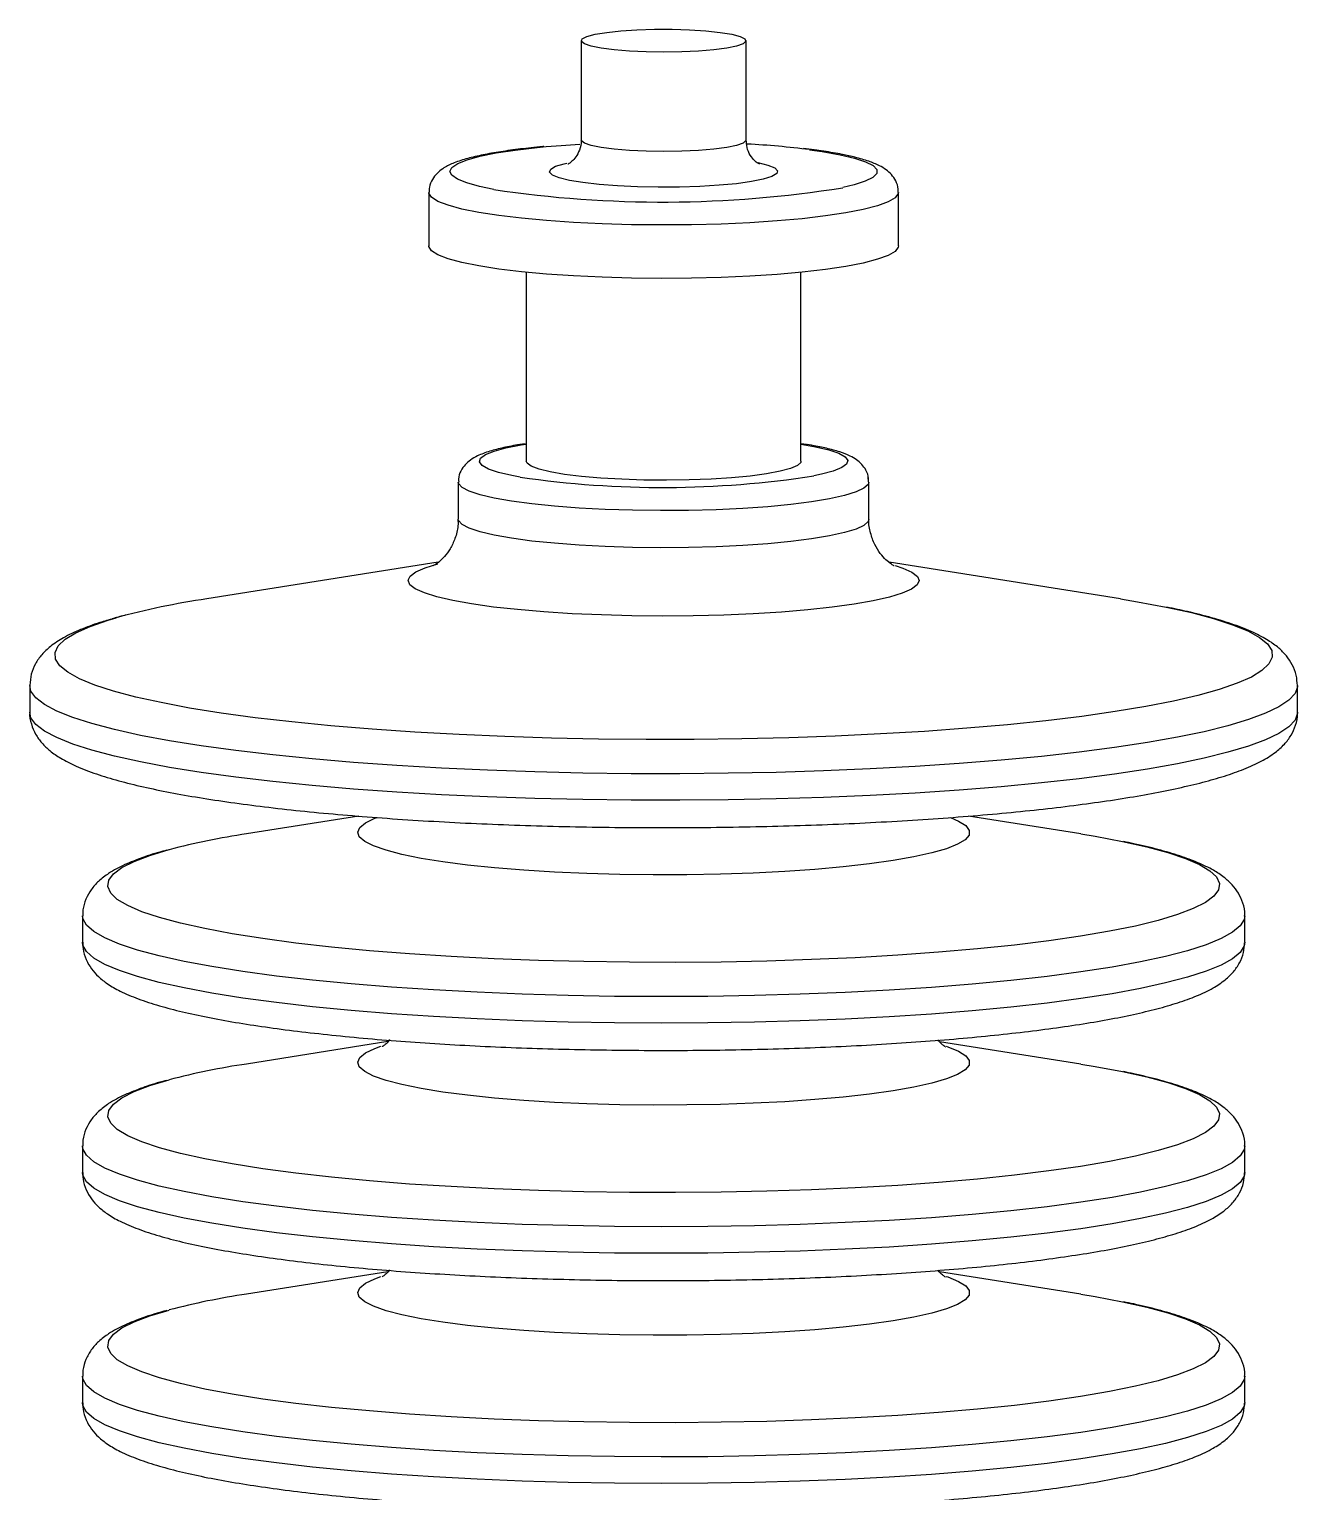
# Model space of a CAD drawing. Header units: millimetres. Extents: x 0 to 6631, y 0 to 4689.
# Drawn here: x 2349.1 to 2468.9, y 3969.2 to 4107.3 of the extents above; entities that cross this region are included whole.
import ezdxf

# ---------------------------------------------------------------- set-up
doc = ezdxf.new("R2010")
doc.units = ezdxf.units.MM
doc.header["$LTSCALE"] = 13
doc.layers.add('几何体', color=7, linetype='Continuous')

msp = doc.modelspace()

# ---------------------------------------------------------------- linework, layer by layer
at = {"layer": '几何体'}
for p, q in [((2401.22, 4106.2), (2401.22, 4096.81)), ((2416.78, 4096.81), (2416.78, 4106.2)), ((2423.46, 4095.84), (2422.21, 4096)), ((2426.91, 4095.22), (2425.43, 4095.53)), ((2386.83, 4091.87), (2386.83, 4086.82)), ((2431.13, 4091.87), (2431.14, 4092.2)), ((2431.17, 4086.82), (2431.17, 4091.87)), ((2396.03, 4084.32), (2396.03, 4066.49)), ((2421.96, 4066.49), (2421.96, 4084.32)), ((2421.96, 4068.11), (2423.35, 4067.86)), ((2423.84, 4067.82), (2422.57, 4068.05)), ((2389.61, 4064.52), (2389.61, 4061.02)), ((2428.34, 4064.53), (2428.31, 4065.01)), ((2428.38, 4061.02), (2428.38, 4064.52)), ((2387.72, 4056.94), (2365.87, 4053.49)), ((2452.12, 4053.49), (2430.28, 4056.94)), ((2349.14, 4045.3), (2349.14, 4042.8)), ((2349.16, 4045.39), (2349.16, 4045.3)), ((2468.85, 4042.8), (2468.85, 4045.3)), ((2380.22, 4032.98), (2369.61, 4031.3)), ((2448.38, 4031.3), (2437.78, 4032.97)), ((2354.13, 4023.57), (2354.13, 4021.06)), ((2463.86, 4021.06), (2463.86, 4023.57)), ((2382.97, 4011.68), (2369.61, 4009.57)), ((2448.38, 4009.57), (2435.04, 4011.67)), ((2354.13, 4001.84), (2354.13, 3999.33)), ((2463.86, 3999.33), (2463.86, 4001.84)), ((2382.97, 3989.94), (2369.61, 3987.84)), ((2448.38, 3987.84), (2435.04, 3989.94)), ((2354.13, 3980.11), (2354.13, 3977.6)), ((2463.86, 3977.6), (2463.86, 3980.11))]:
    msp.add_line(p, q, dxfattribs=at)
at = {"layer": '几何体', "flags": 128}
for points in [[(2415.42, 4106.81), (2416.21, 4106.6), (2416.67, 4106.38), (2416.77, 4106.14), (2416.5, 4105.91), (2415.89, 4105.69), (2414.95, 4105.5), (2413.73, 4105.34), (2412.29, 4105.21), (2410.7, 4105.14), (2409.03, 4105.11), (2407.35, 4105.14), (2405.76, 4105.21), (2404.31, 4105.33), (2403.09, 4105.49), (2402.14, 4105.68), (2401.51, 4105.9), (2401.23, 4106.13), (2401.31, 4106.37), (2401.76, 4106.59), (2402.54, 4106.8), (2403.62, 4106.98), (2404.96, 4107.12), (2406.48, 4107.22), (2408.12, 4107.27), (2409.81, 4107.27), (2411.45, 4107.22), (2412.98, 4107.13), (2414.32, 4106.98), (2415.42, 4106.81)], [(2392.96, 4092.15), (2391.62, 4092.42), (2390.41, 4092.76), (2389.53, 4093.11), (2389, 4093.48), (2388.82, 4093.85), (2389.01, 4094.23), (2389.55, 4094.59), (2390.44, 4094.95), (2391.65, 4095.28), (2393.18, 4095.59), (2394.99, 4095.87), (2397.06, 4096.11), (2397.9, 4096.19)], [(2397.9, 4096.19), (2399.33, 4096.31), (2401.08, 4096.43)], [(2416.78, 4096.81), (2416.77, 4096.76), (2416.5, 4096.53), (2415.89, 4096.31), (2414.95, 4096.11), (2413.73, 4095.95), (2412.29, 4095.83), (2410.7, 4095.76), (2409.03, 4095.73), (2407.35, 4095.75), (2405.76, 4095.83), (2404.31, 4095.95), (2403.09, 4096.11), (2402.14, 4096.3), (2401.51, 4096.52), (2401.23, 4096.75), (2401.22, 4096.81)], [(2422.76, 4095.9), (2423.98, 4095.73), (2425.65, 4095.43)], [(2417.89, 4094.69), (2418.85, 4094.45), (2419.49, 4094.19), (2419.76, 4093.92), (2419.67, 4093.64), (2419.21, 4093.37), (2418.4, 4093.12), (2417.28, 4092.89), (2415.87, 4092.69), (2414.23, 4092.54), (2412.41, 4092.43), (2410.48, 4092.36), (2408.49, 4092.35), (2406.52, 4092.39), (2404.64, 4092.48), (2402.9, 4092.61), (2401.37, 4092.79), (2400.1, 4093), (2399.14, 4093.24), (2398.51, 4093.51), (2398.23, 4093.78), (2398.33, 4094.06), (2398.78, 4094.33), (2399.59, 4094.58), (2399.85, 4094.64)], [(2425.65, 4095.43), (2427.02, 4095.11), (2428.07, 4094.76), (2428.77, 4094.4), (2429.13, 4094.03), (2429.12, 4093.66), (2428.76, 4093.28), (2428.04, 4092.92), (2426.99, 4092.58), (2425.91, 4092.32)], [(2431.17, 4091.87), (2431.15, 4091.75), (2430.85, 4091.35), (2430.19, 4090.97), (2429.19, 4090.6), (2427.85, 4090.25), (2426.2, 4089.93), (2424.27, 4089.64), (2422.09, 4089.38), (2419.7, 4089.17), (2417.13, 4089), (2414.42, 4088.88), (2411.63, 4088.81), (2408.79, 4088.79), (2405.96, 4088.82), (2403.18, 4088.9), (2400.49, 4089.02), (2397.94, 4089.2), (2395.57, 4089.42), (2393.43, 4089.68), (2391.54, 4089.97), (2389.93, 4090.3), (2388.64, 4090.65), (2387.69, 4091.02), (2387.08, 4091.41), (2386.83, 4091.8), (2386.83, 4091.87)], [(2431.17, 4086.82), (2431.15, 4086.7), (2430.85, 4086.3), (2430.19, 4085.92), (2429.19, 4085.55), (2427.85, 4085.2), (2426.2, 4084.88), (2424.27, 4084.59), (2422.09, 4084.34), (2419.7, 4084.12), (2417.13, 4083.95), (2414.42, 4083.83), (2411.63, 4083.76), (2408.79, 4083.74), (2405.96, 4083.77), (2403.18, 4083.85), (2400.49, 4083.98), (2397.94, 4084.15), (2395.57, 4084.37), (2393.43, 4084.63), (2391.54, 4084.92), (2389.93, 4085.25), (2388.64, 4085.6), (2387.69, 4085.97), (2387.08, 4086.36), (2386.83, 4086.75), (2386.83, 4086.82)], [(2395.46, 4064.98), (2394.65, 4065.13), (2393.39, 4065.43), (2392.46, 4065.75), (2391.86, 4066.08), (2391.62, 4066.43), (2391.72, 4066.77), (2392.18, 4067.11), (2392.98, 4067.44), (2394.11, 4067.74), (2395.53, 4068.03), (2396.03, 4068.11)], [(2423.35, 4067.86), (2424.6, 4067.56), (2425.53, 4067.24), (2426.13, 4066.91), (2426.38, 4066.56), (2426.27, 4066.22), (2425.81, 4065.88), (2425.01, 4065.55), (2423.89, 4065.25), (2423.19, 4065.1)], [(2421.96, 4066.49), (2421.94, 4066.38), (2421.63, 4066.09), (2420.98, 4065.8), (2420, 4065.54), (2418.72, 4065.3), (2417.18, 4065.09), (2415.41, 4064.93), (2413.47, 4064.8), (2411.4, 4064.72), (2409.27, 4064.69), (2407.13, 4064.71), (2405.05, 4064.78), (2403.07, 4064.89), (2401.25, 4065.05), (2399.64, 4065.24), (2398.29, 4065.48), (2397.23, 4065.73), (2396.5, 4066.01), (2396.1, 4066.31), (2396.03, 4066.49)], [(2428.38, 4064.52), (2428.31, 4064.3), (2427.91, 4063.93), (2427.16, 4063.58), (2426.07, 4063.24), (2424.66, 4062.93), (2422.97, 4062.65), (2421.01, 4062.4), (2418.82, 4062.19), (2416.46, 4062.03), (2413.95, 4061.91), (2411.35, 4061.84), (2408.71, 4061.82), (2406.07, 4061.85), (2403.49, 4061.93), (2401.01, 4062.06), (2398.68, 4062.24), (2396.54, 4062.45), (2394.64, 4062.71), (2393, 4063), (2391.66, 4063.31), (2390.64, 4063.65), (2389.96, 4064.01), (2389.64, 4064.37), (2389.61, 4064.52)], [(2428.38, 4061.02), (2428.31, 4060.8), (2427.91, 4060.43), (2427.16, 4060.08), (2426.07, 4059.75), (2424.66, 4059.43), (2422.97, 4059.15), (2421.01, 4058.9), (2418.82, 4058.7), (2416.46, 4058.53), (2413.95, 4058.41), (2411.35, 4058.34), (2408.71, 4058.32), (2406.07, 4058.35), (2403.49, 4058.43), (2401.01, 4058.56), (2398.68, 4058.74), (2396.54, 4058.95), (2394.64, 4059.21), (2393, 4059.5), (2391.66, 4059.82), (2390.64, 4060.16), (2389.96, 4060.51), (2389.64, 4060.88), (2389.61, 4061.02)], [(2430.86, 4056.64), (2431.59, 4056.4), (2432.44, 4056.01), (2432.96, 4055.61), (2433.12, 4055.21), (2432.93, 4054.81), (2432.39, 4054.41), (2431.52, 4054.02), (2430.31, 4053.65), (2428.79, 4053.31), (2426.98, 4052.99), (2424.92, 4052.7), (2422.62, 4052.45), (2420.12, 4052.24), (2417.46, 4052.08), (2414.67, 4051.96), (2411.8, 4051.89), (2408.89, 4051.87), (2405.99, 4051.89), (2403.12, 4051.97), (2400.35, 4052.09), (2397.7, 4052.26), (2395.21, 4052.47), (2392.92, 4052.72), (2390.87, 4053.01), (2389.09, 4053.33), (2387.59, 4053.68), (2386.41, 4054.05), (2385.55, 4054.43), (2385.04, 4054.83), (2384.87, 4055.24), (2385.06, 4055.64), (2385.6, 4056.04), (2386.48, 4056.43), (2387.68, 4056.8), (2387.69, 4056.8)], [(2452.12, 4053.49), (2453.75, 4053.22), (2456.44, 4052.72)], [(2456.44, 4052.72), (2458.84, 4052.19), (2460.93, 4051.63), (2462.71, 4051.05), (2464.15, 4050.46), (2465.25, 4049.85), (2466, 4049.23), (2466.41, 4048.6), (2466.46, 4047.98), (2466.15, 4047.35), (2465.49, 4046.73), (2464.49, 4046.11), (2463.14, 4045.52), (2461.46, 4044.93), (2459.45, 4044.37), (2457.14, 4043.83), (2454.52, 4043.32), (2451.63, 4042.84), (2448.47, 4042.39), (2445.07, 4041.97), (2441.45, 4041.6), (2437.63, 4041.27), (2433.63, 4040.97), (2429.48, 4040.73), (2425.2, 4040.53), (2420.82, 4040.37), (2416.37, 4040.27), (2411.88, 4040.21), (2407.36, 4040.21), (2402.86, 4040.25), (2398.4, 4040.34), (2394, 4040.48), (2389.69, 4040.67), (2385.5, 4040.9), (2381.46, 4041.18), (2377.58, 4041.5), (2373.9, 4041.87), (2370.44, 4042.27), (2367.21, 4042.71), (2364.24, 4043.18), (2361.55, 4043.69), (2359.15, 4044.22), (2357.06, 4044.77), (2355.29, 4045.35), (2353.85, 4045.95), (2352.74, 4046.56), (2351.99, 4047.18), (2351.59, 4047.8), (2351.54, 4048.43), (2351.84, 4049.06), (2352.5, 4049.68), (2353.51, 4050.29), (2354.85, 4050.89), (2356.54, 4051.47), (2357.3, 4051.7)], [(2468.85, 4045.3), (2468.84, 4045.19), (2468.61, 4044.56), (2468.02, 4043.92), (2467.09, 4043.3), (2465.82, 4042.69), (2464.21, 4042.09), (2462.28, 4041.51), (2460.04, 4040.95), (2457.5, 4040.42), (2454.67, 4039.92), (2451.58, 4039.45), (2448.23, 4039.01), (2444.66, 4038.61), (2440.87, 4038.25), (2436.9, 4037.93), (2432.76, 4037.66), (2428.49, 4037.43), (2424.1, 4037.24), (2419.62, 4037.11), (2415.08, 4037.02), (2410.51, 4036.98), (2405.92, 4036.98), (2401.36, 4037.04), (2396.83, 4037.15), (2392.38, 4037.3), (2388.03, 4037.5), (2383.8, 4037.75), (2379.72, 4038.04), (2375.81, 4038.37), (2372.09, 4038.75), (2368.59, 4039.16), (2365.33, 4039.61), (2362.33, 4040.09), (2359.6, 4040.6), (2357.15, 4041.14), (2355.02, 4041.71), (2353.2, 4042.29), (2351.7, 4042.89), (2350.55, 4043.51), (2349.73, 4044.14), (2349.26, 4044.77), (2349.14, 4045.31)], [(2468.85, 4042.8), (2468.84, 4042.69), (2468.61, 4042.05), (2468.02, 4041.42), (2467.09, 4040.79), (2465.82, 4040.18), (2464.21, 4039.58), (2462.28, 4039), (2460.04, 4038.45), (2457.5, 4037.92), (2454.67, 4037.41), (2451.58, 4036.94), (2448.23, 4036.51), (2444.66, 4036.11), (2440.87, 4035.75), (2436.9, 4035.43), (2432.76, 4035.15), (2428.49, 4034.92), (2424.1, 4034.74), (2419.62, 4034.6), (2415.08, 4034.51), (2410.51, 4034.47), (2405.92, 4034.48), (2401.36, 4034.53), (2396.83, 4034.64), (2392.38, 4034.79), (2388.03, 4034.99), (2383.8, 4035.24), (2379.72, 4035.53), (2375.81, 4035.86), (2372.09, 4036.24), (2368.59, 4036.65), (2365.33, 4037.1), (2362.33, 4037.58), (2359.6, 4038.09), (2357.15, 4038.63), (2355.02, 4039.2), (2353.2, 4039.78), (2351.7, 4040.39), (2350.55, 4041), (2349.73, 4041.63), (2349.26, 4042.27), (2349.14, 4042.8)], [(2436.08, 4032.84), (2436.85, 4032.51), (2437.52, 4032.08), (2437.85, 4031.63), (2437.83, 4031.19), (2437.46, 4030.75), (2436.75, 4030.32), (2435.69, 4029.9), (2434.32, 4029.5), (2432.63, 4029.13), (2430.66, 4028.78), (2428.43, 4028.46), (2425.96, 4028.18), (2423.28, 4027.94), (2420.43, 4027.75), (2417.44, 4027.59), (2414.35, 4027.49), (2411.2, 4027.43), (2408.02, 4027.42), (2404.85, 4027.46), (2401.73, 4027.55), (2398.7, 4027.68), (2395.79, 4027.86), (2393.04, 4028.09), (2390.49, 4028.35), (2388.16, 4028.65), (2386.09, 4028.99), (2384.29, 4029.35), (2382.79, 4029.75), (2381.61, 4030.16), (2380.77, 4030.58), (2380.26, 4031.02), (2380.11, 4031.46), (2380.3, 4031.91), (2380.85, 4032.34), (2381.73, 4032.77), (2381.9, 4032.83)], [(2448.38, 4031.3), (2449.73, 4031.08), (2452.32, 4030.59)], [(2452.32, 4030.59), (2454.62, 4030.08), (2456.61, 4029.55), (2458.27, 4028.99), (2459.6, 4028.41), (2460.58, 4027.82), (2461.21, 4027.23), (2461.48, 4026.62), (2461.39, 4026.02), (2460.95, 4025.42), (2460.15, 4024.83), (2459, 4024.24), (2457.51, 4023.68), (2455.68, 4023.13), (2453.54, 4022.6), (2451.1, 4022.11), (2448.36, 4021.64), (2445.36, 4021.2), (2442.11, 4020.8), (2438.63, 4020.44), (2434.95, 4020.12), (2431.1, 4019.84), (2427.09, 4019.61), (2422.96, 4019.43), (2418.73, 4019.29), (2414.44, 4019.2), (2410.11, 4019.17), (2405.77, 4019.18), (2401.46, 4019.24), (2397.19, 4019.35), (2393.01, 4019.51), (2388.93, 4019.72), (2385, 4019.97), (2381.22, 4020.27), (2377.64, 4020.61), (2374.27, 4020.99), (2371.14, 4021.41), (2368.26, 4021.86), (2365.67, 4022.35), (2363.37, 4022.86), (2361.38, 4023.39), (2359.72, 4023.95), (2358.39, 4024.53), (2357.41, 4025.11), (2356.79, 4025.71), (2356.51, 4026.32), (2356.6, 4026.92), (2357.05, 4027.52), (2357.85, 4028.11), (2359, 4028.7), (2360.49, 4029.26), (2362.31, 4029.81)], [(2463.86, 4023.56), (2463.81, 4023.23), (2463.43, 4022.62), (2462.71, 4022.01), (2461.63, 4021.42), (2460.21, 4020.83), (2458.46, 4020.27), (2456.39, 4019.73), (2454.02, 4019.21), (2451.35, 4018.72), (2448.4, 4018.26), (2445.2, 4017.83), (2441.77, 4017.45), (2438.12, 4017.1), (2434.29, 4016.8), (2430.29, 4016.53), (2426.15, 4016.32), (2421.9, 4016.15), (2417.57, 4016.03), (2413.18, 4015.96), (2408.76, 4015.94), (2404.35, 4015.96), (2399.97, 4016.04), (2395.64, 4016.17), (2391.4, 4016.34), (2387.28, 4016.56), (2383.29, 4016.83), (2379.48, 4017.13), (2375.85, 4017.49), (2372.44, 4017.88), (2369.27, 4018.31), (2366.35, 4018.77), (2363.71, 4019.26), (2361.37, 4019.78), (2359.33, 4020.33), (2357.62, 4020.89), (2356.23, 4021.48), (2355.19, 4022.08), (2354.5, 4022.68), (2354.17, 4023.3), (2354.13, 4023.57)], [(2463.86, 4021.06), (2463.81, 4020.72), (2463.43, 4020.11), (2462.71, 4019.5), (2461.63, 4018.91), (2460.21, 4018.33), (2458.46, 4017.76), (2456.39, 4017.22), (2454.02, 4016.7), (2451.35, 4016.21), (2448.4, 4015.75), (2445.2, 4015.33), (2441.77, 4014.94), (2438.12, 4014.59), (2434.29, 4014.29), (2430.29, 4014.03), (2426.15, 4013.81), (2421.9, 4013.64), (2417.57, 4013.52), (2413.18, 4013.45), (2408.76, 4013.43), (2404.35, 4013.46), (2399.97, 4013.53), (2395.64, 4013.66), (2391.4, 4013.83), (2387.28, 4014.05), (2383.29, 4014.32), (2379.48, 4014.63), (2375.85, 4014.98), (2372.44, 4015.37), (2369.27, 4015.8), (2366.35, 4016.26), (2363.71, 4016.75), (2361.37, 4017.27), (2359.33, 4017.82), (2357.62, 4018.39), (2356.23, 4018.97), (2355.19, 4019.57), (2354.5, 4020.18), (2354.17, 4020.79), (2354.13, 4021.06)], [(2435.66, 4011.26), (2435.83, 4011.2), (2436.85, 4010.78), (2437.52, 4010.34), (2437.85, 4009.9), (2437.83, 4009.46), (2437.46, 4009.02), (2436.75, 4008.59), (2435.69, 4008.17), (2434.32, 4007.77), (2432.63, 4007.39), (2430.66, 4007.05), (2428.43, 4006.73), (2425.96, 4006.45), (2423.28, 4006.21), (2420.43, 4006.01), (2417.44, 4005.86), (2414.35, 4005.76), (2411.2, 4005.7), (2408.02, 4005.69), (2404.85, 4005.73), (2401.73, 4005.82), (2398.7, 4005.95), (2395.79, 4006.13), (2393.04, 4006.35), (2390.49, 4006.62), (2388.16, 4006.92), (2386.09, 4007.26), (2384.29, 4007.62), (2382.79, 4008.01), (2381.61, 4008.42), (2380.77, 4008.85), (2380.26, 4009.29), (2380.11, 4009.73), (2380.3, 4010.17), (2380.85, 4010.61), (2381.73, 4011.04), (2382.29, 4011.24)], [(2452.32, 4008.86), (2454.62, 4008.35), (2456.61, 4007.81), (2458.27, 4007.26), (2459.6, 4006.68), (2460.58, 4006.09), (2461.21, 4005.5), (2461.48, 4004.89), (2461.39, 4004.29), (2460.95, 4003.69), (2460.15, 4003.09), (2459, 4002.51), (2457.51, 4001.95), (2455.68, 4001.4), (2453.54, 4000.87), (2451.1, 4000.37), (2448.36, 3999.9), (2445.36, 3999.47), (2442.11, 3999.07), (2438.63, 3998.71), (2434.95, 3998.39), (2431.1, 3998.11), (2427.09, 3997.88), (2422.96, 3997.7), (2418.73, 3997.56), (2414.44, 3997.47), (2410.11, 3997.43), (2405.77, 3997.45), (2401.46, 3997.51), (2397.19, 3997.62), (2393.01, 3997.78), (2388.93, 3997.99), (2385, 3998.24), (2381.22, 3998.54), (2377.64, 3998.88), (2374.27, 3999.26), (2371.14, 3999.68), (2368.26, 4000.13), (2365.67, 4000.61), (2363.37, 4001.13), (2361.38, 4001.66), (2359.72, 4002.22), (2358.39, 4002.79), (2357.41, 4003.38), (2356.79, 4003.98), (2356.51, 4004.58), (2356.6, 4005.19), (2357.05, 4005.79), (2357.85, 4006.38), (2359, 4006.96), (2360.49, 4007.53), (2362.31, 4008.08)], [(2448.38, 4009.57), (2449.73, 4009.35), (2452.32, 4008.86)], [(2463.86, 4001.83), (2463.81, 4001.5), (2463.43, 4000.89), (2462.71, 4000.28), (2461.63, 3999.68), (2460.21, 3999.1), (2458.46, 3998.54), (2456.39, 3997.99), (2454.02, 3997.47), (2451.35, 3996.98), (2448.4, 3996.53), (2445.2, 3996.1), (2441.77, 3995.72), (2438.12, 3995.37), (2434.29, 3995.06), (2430.29, 3994.8), (2426.15, 3994.59), (2421.9, 3994.42), (2417.57, 3994.3), (2413.18, 3994.23), (2408.76, 3994.2), (2404.35, 3994.23), (2399.97, 3994.31), (2395.64, 3994.43), (2391.4, 3994.61), (2387.28, 3994.83), (2383.29, 3995.09), (2379.48, 3995.4), (2375.85, 3995.75), (2372.44, 3996.15), (2369.27, 3996.57), (2366.35, 3997.03), (2363.71, 3997.53), (2361.37, 3998.05), (2359.33, 3998.59), (2357.62, 3999.16), (2356.23, 3999.75), (2355.19, 4000.34), (2354.5, 4000.95), (2354.17, 4001.56), (2354.13, 4001.84)], [(2463.86, 3999.33), (2463.81, 3998.99), (2463.43, 3998.38), (2462.71, 3997.77), (2461.63, 3997.18), (2460.21, 3996.59), (2458.46, 3996.03), (2456.39, 3995.49), (2454.02, 3994.97), (2451.35, 3994.48), (2448.4, 3994.02), (2445.2, 3993.59), (2441.77, 3993.21), (2438.12, 3992.86), (2434.29, 3992.56), (2430.29, 3992.29), (2426.15, 3992.08), (2421.9, 3991.91), (2417.57, 3991.79), (2413.18, 3991.72), (2408.76, 3991.7), (2404.35, 3991.72), (2399.97, 3991.8), (2395.64, 3991.93), (2391.4, 3992.1), (2387.28, 3992.32), (2383.29, 3992.59), (2379.48, 3992.9), (2375.85, 3993.25), (2372.44, 3993.64), (2369.27, 3994.07), (2366.35, 3994.53), (2363.71, 3995.02), (2361.37, 3995.54), (2359.33, 3996.09), (2357.62, 3996.65), (2356.23, 3997.24), (2355.19, 3997.84), (2354.5, 3998.44), (2354.17, 3999.06), (2354.13, 3999.33)], [(2435.66, 3989.52), (2435.83, 3989.46), (2436.85, 3989.04), (2437.52, 3988.61), (2437.85, 3988.17), (2437.83, 3987.73), (2437.46, 3987.29), (2436.75, 3986.86), (2435.69, 3986.44), (2434.32, 3986.04), (2432.63, 3985.66), (2430.66, 3985.31), (2428.43, 3985), (2425.96, 3984.72), (2423.28, 3984.48), (2420.43, 3984.28), (2417.44, 3984.13), (2414.35, 3984.02), (2411.2, 3983.97), (2408.02, 3983.96), (2404.85, 3984), (2401.73, 3984.08), (2398.7, 3984.22), (2395.79, 3984.4), (2393.04, 3984.62), (2390.49, 3984.89), (2388.16, 3985.19), (2386.09, 3985.52), (2384.29, 3985.89), (2382.79, 3986.28), (2381.61, 3986.69), (2380.77, 3987.12), (2380.26, 3987.56), (2380.11, 3988), (2380.3, 3988.44), (2380.85, 3988.88), (2381.73, 3989.3), (2382.29, 3989.51)], [(2452.32, 3987.13), (2454.62, 3986.62), (2456.61, 3986.08), (2458.27, 3985.52), (2459.6, 3984.95), (2460.58, 3984.36), (2461.21, 3983.76), (2461.48, 3983.16), (2461.39, 3982.56), (2460.95, 3981.96), (2460.15, 3981.36), (2459, 3980.78), (2457.51, 3980.21), (2455.68, 3979.67), (2453.54, 3979.14), (2451.1, 3978.64), (2448.36, 3978.17), (2445.36, 3977.74), (2442.11, 3977.34), (2438.63, 3976.98), (2434.95, 3976.66), (2431.1, 3976.38), (2427.09, 3976.15), (2422.96, 3975.96), (2418.73, 3975.83), (2414.44, 3975.74), (2410.11, 3975.7), (2405.77, 3975.71), (2401.46, 3975.78), (2397.19, 3975.89), (2393.01, 3976.05), (2388.93, 3976.25), (2385, 3976.51), (2381.22, 3976.81), (2377.64, 3977.15), (2374.27, 3977.53), (2371.14, 3977.94), (2368.26, 3978.4), (2365.67, 3978.88), (2363.37, 3979.39), (2361.38, 3979.93), (2359.72, 3980.49), (2358.39, 3981.06), (2357.41, 3981.65), (2356.79, 3982.25), (2356.51, 3982.85), (2356.6, 3983.45), (2357.05, 3984.05), (2357.85, 3984.65), (2359, 3985.23), (2360.49, 3985.8), (2362.31, 3986.34)], [(2448.38, 3987.84), (2449.73, 3987.61), (2452.32, 3987.13)], [(2463.86, 3980.1), (2463.81, 3979.77), (2463.43, 3979.15), (2462.71, 3978.55), (2461.63, 3977.95), (2460.21, 3977.37), (2458.46, 3976.8), (2456.39, 3976.26), (2454.02, 3975.74), (2451.35, 3975.25), (2448.4, 3974.79), (2445.2, 3974.37), (2441.77, 3973.98), (2438.12, 3973.64), (2434.29, 3973.33), (2430.29, 3973.07), (2426.15, 3972.85), (2421.9, 3972.69), (2417.57, 3972.56), (2413.18, 3972.49), (2408.76, 3972.47), (2404.35, 3972.5), (2399.97, 3972.58), (2395.64, 3972.7), (2391.4, 3972.87), (2387.28, 3973.09), (2383.29, 3973.36), (2379.48, 3973.67), (2375.85, 3974.02), (2372.44, 3974.41), (2369.27, 3974.84), (2366.35, 3975.3), (2363.71, 3975.8), (2361.37, 3976.32), (2359.33, 3976.86), (2357.62, 3977.43), (2356.23, 3978.01), (2355.19, 3978.61), (2354.5, 3979.22), (2354.17, 3979.83), (2354.13, 3980.1)], [(2463.86, 3977.6), (2463.81, 3977.26), (2463.43, 3976.65), (2462.71, 3976.04), (2461.63, 3975.44), (2460.21, 3974.86), (2458.46, 3974.3), (2456.39, 3973.75), (2454.02, 3973.24), (2451.35, 3972.75), (2448.4, 3972.29), (2445.2, 3971.86), (2441.77, 3971.48), (2438.12, 3971.13), (2434.29, 3970.82), (2430.29, 3970.56), (2426.15, 3970.35), (2421.9, 3970.18), (2417.57, 3970.06), (2413.18, 3969.99), (2408.76, 3969.96), (2404.35, 3969.99), (2399.97, 3970.07), (2395.64, 3970.19), (2391.4, 3970.37), (2387.28, 3970.59), (2383.29, 3970.85), (2379.48, 3971.16), (2375.85, 3971.51), (2372.44, 3971.91), (2369.27, 3972.33), (2366.35, 3972.8), (2363.71, 3973.29), (2361.37, 3973.81), (2359.33, 3974.36), (2357.62, 3974.92), (2356.23, 3975.51), (2355.19, 3976.1), (2354.5, 3976.71), (2354.17, 3977.32), (2354.13, 3977.6)]]:
    msp.add_lwpolyline(points, dxfattribs=at)
at = {"layer": '几何体'}
for centre, radius, start, end in [((2412.1, 4010.77), 85.8, 82.8621, 86.7969), ((2408.87, 4199.04), 108.08, 261.5304, 279.0689), ((2408.92, 4158.07), 94.06, 261.7755, 278.7264), ((2376.52, 3981.13), 73.14, 98.3729, 105.2368), ((2379.35, 3964.96), 67.05, 98.3451, 104.7233), ((2379.35, 3943.23), 67.05, 98.3451, 104.7233), ((2379.35, 3921.5), 67.05, 98.3451, 104.7233)]:
    msp.add_arc(centre, radius, start, end, dxfattribs=at)
for points, knots in [([(2397.69, 4096.2), (2397.56, 4096.19), (2396.68, 4096.11), (2395.22, 4095.94), (2393.35, 4095.68), (2391.71, 4095.38), (2390.27, 4095.03), (2389.1, 4094.64), (2388.25, 4094.21), (2387.61, 4093.71), (2387.15, 4093.14), (2386.85, 4092.48), (2386.86, 4092.04), (2386.86, 4091.88)], [0, 0, 0, 0, 0.022016, 0.144262, 0.267268, 0.391575, 0.518302, 0.650161, 0.768808, 0.839686, 0.904371, 0.965464, 1, 1, 1, 1]), ([(2401.21, 4096.8), (2401.21, 4096.78), (2401.26, 4096.47), (2401.08, 4095.88), (2400.74, 4095.2), (2400.33, 4094.78), (2400.04, 4094.58), (2399.92, 4094.52), (2399.94, 4094.53), (2399.95, 4094.53)], [0, 0, 0, 0, 0.0101, 0.239978, 0.436165, 0.611374, 0.776719, 0.95147, 1, 1, 1, 1]), ([(2418.04, 4094.53), (2418.05, 4094.53), (2418.08, 4094.52), (2417.92, 4094.59), (2417.58, 4094.85), (2417.15, 4095.36), (2416.83, 4096.06), (2416.81, 4096.59), (2416.8, 4096.83)], [0, 0, 0, 0, 0.055642, 0.241828, 0.421617, 0.612217, 0.822854, 1, 1, 1, 1]), ([(2426.05, 4095.41), (2425.77, 4095.47), (2424.96, 4095.62), (2424.02, 4095.78), (2423.29, 4095.87), (2423.23, 4095.87)], [0, 0, 0, 0, 0.320815, 0.951304, 1, 1, 1, 1]), ([(2431.13, 4091.87), (2431.14, 4091.98), (2431.17, 4092.36), (2430.93, 4092.99), (2430.51, 4093.59), (2429.97, 4094.05), (2429.29, 4094.45), (2428.36, 4094.83), (2427.25, 4095.15), (2426.39, 4095.34), (2426.05, 4095.41)], [0, 0, 0, 0, 0.03672, 0.135936, 0.232669, 0.33901, 0.471596, 0.658827, 0.862741, 1, 1, 1, 1]), ([(2423.75, 4067.84), (2423.49, 4067.89), (2422.95, 4068), (2422.31, 4068.09), (2421.96, 4068.14)], [0, 0, 0, 0, 0.4671879, 1, 1, 1, 1]), ([(2395.92, 4068.13), (2395.75, 4068.1), (2394.99, 4068), (2393.86, 4067.77), (2392.52, 4067.43), (2391.54, 4067.07), (2390.81, 4066.66), (2390.26, 4066.2), (2389.84, 4065.6), (2389.6, 4064.98), (2389.64, 4064.61), (2389.65, 4064.52)], [0, 0, 0, 0, 0.049111, 0.2227727, 0.4009243, 0.5895949, 0.7081064, 0.8016101, 0.8881401, 0.9717083, 1, 1, 1, 1]), ([(2428.34, 4064.53), (2428.35, 4064.65), (2428.38, 4065.04), (2428.12, 4065.66), (2427.7, 4066.23), (2427.18, 4066.66), (2426.51, 4067.04), (2425.62, 4067.38), (2424.64, 4067.65), (2423.95, 4067.8), (2423.75, 4067.84)], [0, 0, 0, 0, 0.0443972, 0.1477304, 0.2479899, 0.3581321, 0.4956488, 0.6922697, 0.9068103, 1, 1, 1, 1]), ([(2389.57, 4061.02), (2389.58, 4060.81), (2389.61, 4060.18), (2389.33, 4059.19), (2388.87, 4058.2), (2388.31, 4057.47), (2387.81, 4056.99), (2387.43, 4056.72), (2387.23, 4056.61), (2387.24, 4056.62), (2387.24, 4056.62)], [0, 0, 0, 0, 0.077887, 0.236187, 0.382197, 0.518436, 0.647733, 0.776474, 0.911634, 1, 1, 1, 1]), ([(2430.76, 4056.61), (2430.75, 4056.62), (2430.73, 4056.62), (2430.45, 4056.79), (2430, 4057.15), (2429.44, 4057.75), (2428.89, 4058.61), (2428.51, 4059.71), (2428.34, 4060.55), (2428.38, 4060.99), (2428.39, 4061.01)], [0, 0, 0, 0, 0.129755, 0.269107, 0.403891, 0.54022, 0.684512, 0.836525, 0.992363, 1, 1, 1, 1]), ([(2357.06, 4051.63), (2356.61, 4051.51), (2355.46, 4051.18), (2353.89, 4050.59), (2352.36, 4049.87), (2351.18, 4049.1), (2350.3, 4048.29), (2349.67, 4047.41), (2349.24, 4046.42), (2349.18, 4045.69), (2349.15, 4045.34)], [0, 0, 0, 0, 0.107358, 0.27735, 0.453999, 0.609806, 0.725613, 0.824836, 0.915504, 1, 1, 1, 1]), ([(2358.22, 4051.96), (2358.18, 4051.95), (2357.7, 4051.84), (2357.3, 4051.71), (2356.93, 4051.6)], [0, 0, 0, 0, 0.083984, 1, 1, 1, 1]), ([(2468.83, 4045.3), (2468.81, 4045.63), (2468.78, 4046.34), (2468.37, 4047.31), (2467.79, 4048.17), (2467.03, 4048.92), (2466.02, 4049.64), (2464.66, 4050.35), (2462.91, 4051.05), (2460.82, 4051.7), (2458.69, 4052.25), (2457.18, 4052.57), (2456.52, 4052.7)], [0, 0, 0, 0, 0.060093, 0.12889, 0.200178, 0.279961, 0.376172, 0.497711, 0.638529, 0.773226, 0.902196, 1, 1, 1, 1]), ([(2349.15, 4042.84), (2349.15, 4042.82), (2349.09, 4042.44), (2349.27, 4041.66), (2349.68, 4040.66), (2350.3, 4039.83), (2351.09, 4039.08), (2352.14, 4038.37), (2353.55, 4037.65), (2355.35, 4036.96), (2357.47, 4036.32), (2359.81, 4035.74), (2362.35, 4035.21), (2365.11, 4034.72), (2368.09, 4034.27), (2371.28, 4033.85), (2374.66, 4033.47), (2378.21, 4033.13), (2381.93, 4032.83), (2385.79, 4032.57), (2389.78, 4032.34), (2393.86, 4032.17), (2398.03, 4032.03), (2402.25, 4031.94), (2406.51, 4031.89), (2410.78, 4031.89), (2415.05, 4031.93), (2419.28, 4032.01), (2423.45, 4032.14), (2427.55, 4032.31), (2431.55, 4032.53), (2435.42, 4032.78), (2439.16, 4033.08), (2442.73, 4033.41), (2446.13, 4033.78), (2449.34, 4034.19), (2452.33, 4034.63), (2455.1, 4035.11), (2457.64, 4035.62), (2459.95, 4036.17), (2462.01, 4036.76), (2463.85, 4037.41), (2465.43, 4038.12), (2466.65, 4038.88), (2467.58, 4039.69), (2468.25, 4040.55), (2468.68, 4041.53), (2468.88, 4042.33), (2468.84, 4042.74), (2468.83, 4042.8)], [0, 0, 0, 0, 0.000429, 0.014004, 0.027379, 0.041382, 0.05722, 0.076497, 0.100832, 0.128196, 0.154183, 0.179138, 0.203529, 0.227593, 0.251454, 0.275181, 0.298817, 0.322389, 0.345915, 0.369407, 0.392873, 0.416321, 0.439756, 0.463181, 0.4866, 0.510017, 0.533433, 0.556851, 0.580273, 0.603703, 0.627143, 0.650599, 0.674076, 0.697579, 0.721119, 0.744707, 0.768362, 0.79211, 0.815992, 0.840074, 0.864468, 0.889379, 0.915188, 0.939176, 0.956781, 0.971654, 0.985128, 0.998021, 1, 1, 1, 1]), ([(2362.09, 4029.75), (2361.96, 4029.72), (2361.1, 4029.51), (2359.76, 4029.06), (2358.05, 4028.4), (2356.71, 4027.68), (2355.69, 4026.9), (2354.95, 4026.1), (2354.43, 4025.19), (2354.14, 4024.3), (2354.16, 4023.75), (2354.17, 4023.56)], [0, 0, 0, 0, 0.029853, 0.196028, 0.367253, 0.547635, 0.674731, 0.777644, 0.869106, 0.955113, 1, 1, 1, 1]), ([(2463.85, 4023.53), (2463.85, 4023.58), (2463.9, 4023.99), (2463.71, 4024.78), (2463.28, 4025.74), (2462.66, 4026.55), (2461.88, 4027.26), (2460.83, 4027.94), (2459.48, 4028.59), (2457.75, 4029.23), (2455.74, 4029.83), (2453.89, 4030.27), (2452.74, 4030.51), (2452.41, 4030.58)], [0, 0, 0, 0, 0.008436, 0.079472, 0.149541, 0.223227, 0.307084, 0.41009, 0.54172, 0.673979, 0.813486, 0.94726, 1, 1, 1, 1]), ([(2354.17, 4021.06), (2354.17, 4020.86), (2354.15, 4020.28), (2354.45, 4019.4), (2354.97, 4018.51), (2355.66, 4017.76), (2356.55, 4017.07), (2357.75, 4016.39), (2359.34, 4015.71), (2361.3, 4015.07), (2363.5, 4014.5), (2365.91, 4013.98), (2368.53, 4013.5), (2371.36, 4013.06), (2374.4, 4012.66), (2377.63, 4012.3), (2381.04, 4011.97), (2384.61, 4011.68), (2388.31, 4011.44), (2392.14, 4011.23), (2396.06, 4011.07), (2400.06, 4010.95), (2404.11, 4010.88), (2408.19, 4010.85), (2412.27, 4010.86), (2416.34, 4010.92), (2420.36, 4011.02), (2424.31, 4011.16), (2428.17, 4011.35), (2431.93, 4011.58), (2435.54, 4011.85), (2439.01, 4012.16), (2442.3, 4012.51), (2445.4, 4012.89), (2448.29, 4013.31), (2450.97, 4013.76), (2453.41, 4014.25), (2455.62, 4014.78), (2457.6, 4015.35), (2459.37, 4015.99), (2460.82, 4016.68), (2461.94, 4017.42), (2462.78, 4018.21), (2463.38, 4019.07), (2463.79, 4020.03), (2463.83, 4020.71), (2463.85, 4021.02)], [0, 0, 0, 0, 0.007339, 0.021105, 0.034985, 0.050109, 0.067943, 0.090464, 0.118425, 0.146501, 0.173088, 0.198851, 0.224163, 0.249207, 0.274082, 0.298842, 0.323525, 0.348152, 0.372739, 0.397297, 0.421833, 0.446355, 0.470866, 0.495371, 0.519874, 0.544378, 0.568885, 0.593399, 0.617924, 0.642465, 0.667028, 0.691621, 0.716254, 0.740941, 0.765703, 0.790572, 0.815596, 0.840855, 0.866492, 0.892769, 0.920202, 0.94302, 0.960073, 0.974854, 0.988458, 1, 1, 1, 1]), ([(2383.12, 4011.87), (2383.07, 4011.81), (2382.89, 4011.55), (2382.61, 4011.34), (2382.41, 4011.2), (2382.41, 4011.2), (2382.41, 4011.2)], [0, 0, 0, 0, 0.101303, 0.423505, 0.759716, 1, 1, 1, 1]), ([(2435.59, 4011.2), (2435.59, 4011.19), (2435.62, 4011.18), (2435.48, 4011.27), (2435.21, 4011.46), (2434.97, 4011.75), (2434.88, 4011.85)], [0, 0, 0, 0, 0.085944, 0.455804, 0.797085, 1, 1, 1, 1]), ([(2463.85, 4001.8), (2463.85, 4001.84), (2463.9, 4002.26), (2463.71, 4003.05), (2463.28, 4004.01), (2462.66, 4004.81), (2461.88, 4005.52), (2460.83, 4006.21), (2459.48, 4006.86), (2457.75, 4007.5), (2455.74, 4008.09), (2453.89, 4008.54), (2452.74, 4008.78), (2452.41, 4008.85)], [0, 0, 0, 0, 0.008436, 0.079472, 0.149541, 0.223227, 0.307084, 0.41009, 0.54172, 0.673979, 0.813486, 0.94726, 1, 1, 1, 1]), ([(2362.09, 4008.02), (2361.96, 4007.99), (2361.1, 4007.77), (2359.76, 4007.33), (2358.05, 4006.66), (2356.71, 4005.95), (2355.69, 4005.17), (2354.95, 4004.37), (2354.43, 4003.46), (2354.14, 4002.57), (2354.16, 4002.02), (2354.17, 4001.83)], [0, 0, 0, 0, 0.029853, 0.196028, 0.367253, 0.547635, 0.674731, 0.777644, 0.869106, 0.955113, 1, 1, 1, 1]), ([(2354.17, 3999.32), (2354.17, 3999.13), (2354.15, 3998.55), (2354.45, 3997.66), (2354.97, 3996.78), (2355.66, 3996.03), (2356.55, 3995.34), (2357.75, 3994.65), (2359.34, 3993.98), (2361.3, 3993.34), (2363.5, 3992.76), (2365.91, 3992.24), (2368.53, 3991.77), (2371.36, 3991.33), (2374.4, 3990.93), (2377.63, 3990.56), (2381.04, 3990.24), (2384.61, 3989.95), (2388.31, 3989.71), (2392.14, 3989.5), (2396.06, 3989.34), (2400.06, 3989.22), (2404.11, 3989.14), (2408.19, 3989.11), (2412.27, 3989.13), (2416.34, 3989.18), (2420.36, 3989.29), (2424.31, 3989.43), (2428.17, 3989.62), (2431.93, 3989.85), (2435.54, 3990.12), (2439.01, 3990.43), (2442.3, 3990.77), (2445.4, 3991.16), (2448.29, 3991.58), (2450.97, 3992.03), (2453.41, 3992.52), (2455.62, 3993.05), (2457.6, 3993.62), (2459.37, 3994.26), (2460.82, 3994.95), (2461.94, 3995.69), (2462.78, 3996.48), (2463.38, 3997.34), (2463.79, 3998.3), (2463.83, 3998.98), (2463.85, 3999.29)], [0, 0, 0, 0, 0.007339, 0.021105, 0.034985, 0.050109, 0.067943, 0.090464, 0.118425, 0.146501, 0.173088, 0.198851, 0.224163, 0.249207, 0.274082, 0.298842, 0.323525, 0.348152, 0.372739, 0.397297, 0.421833, 0.446355, 0.470866, 0.495371, 0.519874, 0.544378, 0.568885, 0.593399, 0.617924, 0.642465, 0.667028, 0.691621, 0.716254, 0.740941, 0.765703, 0.790572, 0.815596, 0.840855, 0.866492, 0.892769, 0.920202, 0.94302, 0.960073, 0.974854, 0.988458, 1, 1, 1, 1]), ([(2383.12, 3990.13), (2383.07, 3990.07), (2382.89, 3989.82), (2382.61, 3989.61), (2382.41, 3989.46), (2382.41, 3989.47), (2382.41, 3989.47)], [0, 0, 0, 0, 0.101303, 0.423505, 0.759716, 1, 1, 1, 1]), ([(2435.59, 3989.47), (2435.59, 3989.46), (2435.62, 3989.45), (2435.48, 3989.53), (2435.21, 3989.73), (2434.97, 3990.01), (2434.88, 3990.12)], [0, 0, 0, 0, 0.085944, 0.455804, 0.797085, 1, 1, 1, 1]), ([(2463.85, 3980.07), (2463.85, 3980.11), (2463.9, 3980.53), (2463.71, 3981.32), (2463.28, 3982.28), (2462.66, 3983.08), (2461.88, 3983.79), (2460.83, 3984.48), (2459.48, 3985.13), (2457.75, 3985.77), (2455.74, 3986.36), (2453.89, 3986.81), (2452.74, 3987.05), (2452.41, 3987.11)], [0, 0, 0, 0, 0.008436, 0.079472, 0.149541, 0.223227, 0.307084, 0.41009, 0.54172, 0.673979, 0.813486, 0.94726, 1, 1, 1, 1]), ([(2362.09, 3986.29), (2361.96, 3986.26), (2361.1, 3986.04), (2359.76, 3985.6), (2358.05, 3984.93), (2356.71, 3984.22), (2355.69, 3983.44), (2354.95, 3982.64), (2354.43, 3981.72), (2354.14, 3980.84), (2354.16, 3980.29), (2354.17, 3980.1)], [0, 0, 0, 0, 0.029853, 0.196028, 0.367253, 0.547635, 0.674731, 0.777644, 0.869106, 0.955113, 1, 1, 1, 1]), ([(2354.17, 3977.59), (2354.17, 3977.39), (2354.15, 3976.82), (2354.45, 3975.93), (2354.97, 3975.05), (2355.66, 3974.3), (2356.55, 3973.61), (2357.75, 3972.92), (2359.34, 3972.25), (2361.3, 3971.61), (2363.5, 3971.03), (2365.91, 3970.51), (2368.53, 3970.03), (2371.36, 3969.6), (2374.4, 3969.19), (2377.63, 3968.83), (2381.04, 3968.51), (2384.61, 3968.22), (2388.31, 3967.97), (2392.14, 3967.77), (2396.06, 3967.61), (2400.06, 3967.49), (2404.11, 3967.41), (2408.19, 3967.38), (2412.27, 3967.39), (2416.34, 3967.45), (2420.36, 3967.55), (2424.31, 3967.7), (2428.17, 3967.89), (2431.93, 3968.12), (2435.54, 3968.39), (2439.01, 3968.7), (2442.3, 3969.04), (2445.4, 3969.43), (2448.29, 3969.84), (2450.97, 3970.3), (2453.41, 3970.79), (2455.62, 3971.32), (2457.6, 3971.89), (2459.37, 3972.53), (2460.82, 3973.22), (2461.94, 3973.96), (2462.78, 3974.75), (2463.38, 3975.61), (2463.79, 3976.56), (2463.83, 3977.25), (2463.85, 3977.56)], [0, 0, 0, 0, 0.007339, 0.021105, 0.034985, 0.050109, 0.067943, 0.090464, 0.118425, 0.146501, 0.173088, 0.198851, 0.224163, 0.249207, 0.274082, 0.298842, 0.323525, 0.348152, 0.372739, 0.397297, 0.421833, 0.446355, 0.470866, 0.495371, 0.519874, 0.544378, 0.568885, 0.593399, 0.617924, 0.642465, 0.667028, 0.691621, 0.716254, 0.740941, 0.765703, 0.790572, 0.815596, 0.840855, 0.866492, 0.892769, 0.920202, 0.94302, 0.960073, 0.974854, 0.988458, 1, 1, 1, 1])]:
    msp.add_open_spline(points, degree=3, knots=knots, dxfattribs=at)

doc.saveas('drawing.dxf')
